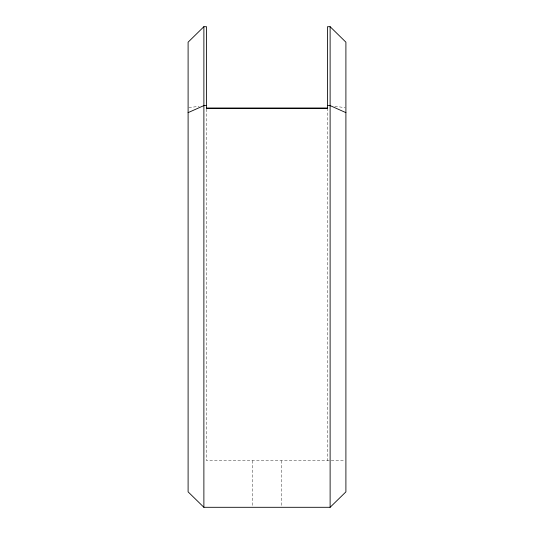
<?xml version="1.0" encoding="UTF-8"?>
<svg xmlns="http://www.w3.org/2000/svg" width="534" height="534" viewBox="0 0 534 534"><rect width="100%" height="100%" fill="white"/><g stroke="black" fill="none" stroke-linecap="round" stroke-linejoin="round"><path stroke-width="0.4" stroke-dasharray="2.67 2" d="M188.889 107.681L199.142 106.259M343.269 460.662L206.511 460.662L206.511 108.175M334.858 106.259L345.111 107.681M327.489 108.175L327.489 460.662M281.465 460.662L281.465 505.631M252.535 460.662L252.535 507.3"/><path stroke-width="0.8" d="M203.881 26.7L188.102 42.179L188.102 491.867L203.881 507.3L330.119 507.3L345.899 491.867L345.899 42.179L330.119 26.7L327.489 26.7L327.489 108.235L206.511 108.235L206.511 26.7L203.881 26.7L203.881 507.3M188.102 112.641L203.881 105.598L206.511 105.598M327.489 105.598L330.119 105.598L345.899 112.641M206.511 108.175L327.489 108.175M330.119 26.7L330.119 507.3"/></g></svg>
